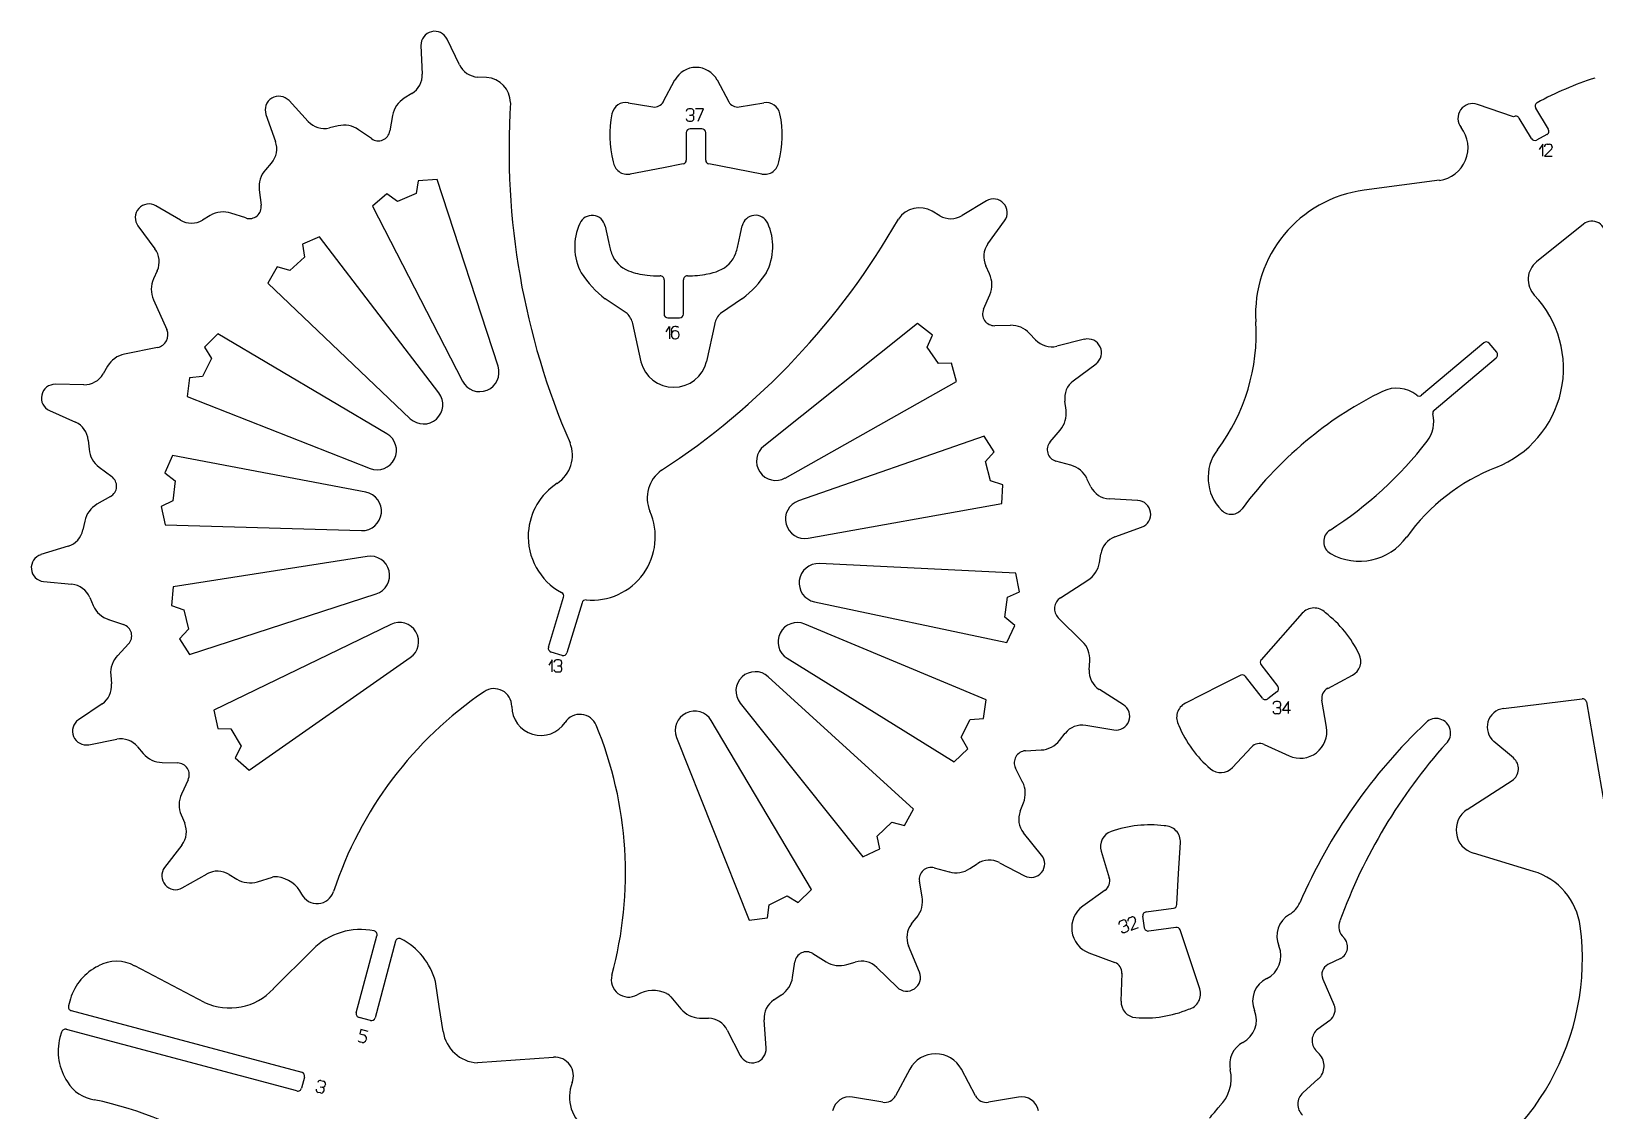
# Model space of a CAD drawing. Extents: x 10726 to 11229, y 401 to 798.
# Drawn here: x 10725.7 to 10968.2, y 630.2 to 797.6 of the extents above; entities that cross this region are included whole.
import ezdxf

# ---------------------------------------------------------------- set-up
doc = ezdxf.new("R2010")
doc.units = 0
doc.header["$MEASUREMENT"] = 0
doc.layers.add('CYAN', color=4, linetype='CONTINUOUS')

msp = doc.modelspace()

# ---------------------------------------------------------------- linework, layer by layer
at = {"layer": 'CYAN'}
for p, q in [((10792.11, 792.4), (10790.2, 796.37)), ((10786.15, 795.36), (10786.35, 790.95)), ((10796.34, 790.4), (10794.96, 790.48)), ((10823.74, 786.66), (10825.54, 790.03)), ((10832.08, 790.03), (10833.88, 786.66)), ((10768.67, 783.58), (10765.69, 786.83)), ((10784.74, 787.92), (10783.57, 787.19)), ((10818.31, 786.51), (10819.9, 786.24)), ((10819.9, 786.24), (10822.12, 785.86)), ((10835.5, 785.86), (10839.31, 786.51)), ((10955.62, 784.31), (10950.03, 786.25)), ((10762.11, 784.67), (10763.59, 780.51)), ((10781.75, 784.52), (10781.33, 782.12)), ((10828.09, 785.53), (10827.7, 785.53)), ((10827.7, 783.66), (10828.09, 783.66)), ((10827.82, 784.59), (10828.09, 784.59)), ((10828.48, 785), (10828.48, 785.13)), ((10828.48, 784.06), (10828.48, 784.2)), ((10829.98, 785.53), (10828.75, 785.53)), ((10829.17, 783.66), (10829.98, 785.53)), ((10958.37, 780.95), (10956.47, 784.13)), ((10959.04, 785.66), (10961, 782.39)), ((10773.3, 782.91), (10771.96, 782.59)), ((10778.47, 780.93), (10776.47, 782.32)), ((10827.31, 781.87), (10827.31, 777.6)), ((10829.71, 782.47), (10827.91, 782.47)), ((10830.31, 777.6), (10830.31, 781.87)), ((10960.76, 781.55), (10959.16, 780.71)), ((10960.13, 780.08), (10959.6, 779.27)), ((10960.13, 778.2), (10960.13, 780.08)), ((10961.46, 779.24), (10960.4, 778.2)), ((10960.8, 780.08), (10961.2, 780.08)), ((10961.6, 779.68), (10961.6, 779.54)), ((10762.94, 777.14), (10762.03, 776.1)), ((10823.76, 776.42), (10818.58, 775.44)), ((10826.83, 777.01), (10823.76, 776.42)), ((10839.04, 775.44), (10830.79, 777.01)), ((10960.4, 778.2), (10961.6, 778.2)), ((10785.74, 774.41), (10785.39, 772.4)), ((10788.64, 774.61), (10785.74, 774.41)), ((10798.1, 745.63), (10788.64, 774.61)), ((10944.11, 774.47), (10932.45, 772.94)), ((10761.08, 773.02), (10761.38, 770.6)), ((10780.85, 772.37), (10778.66, 770.45)), ((10782.53, 771.21), (10780.85, 772.37)), ((10785.39, 772.4), (10782.53, 771.21)), ((10873.85, 771.27), (10870.07, 769)), ((10748.85, 768.29), (10745.04, 770.51)), ((10753.47, 769), (10752.28, 768.3)), ((10758.99, 768.63), (10756.68, 769.37)), ((10778.66, 770.45), (10792.58, 743.33)), ((10866.64, 768.98), (10865.44, 769.67)), ((10742.25, 767.4), (10744.89, 763.86)), ((10814.73, 767.38), (10815.24, 764.97)), ((10835.7, 766.2), (10835.97, 767.4)), ((10874.08, 764.62), (10876.67, 768.19)), ((10966.44, 767.68), (10959.18, 761.83)), ((10770.44, 765.73), (10767.76, 764.58)), ((10767.76, 764.58), (10768.1, 762.56)), ((10788.94, 741.5), (10770.44, 765.73)), ((10835.46, 764.99), (10835.7, 766.2)), ((10768.1, 762.56), (10765.79, 760.49)), ((10745.26, 760.45), (10744.69, 759.19)), ((10763.83, 761.04), (10762.39, 758.51)), ((10765.79, 760.49), (10763.83, 761.04)), ((10823.88, 759.05), (10823.85, 753.74)), ((10826.85, 753.73), (10826.88, 759.05)), ((10874.33, 759.96), (10873.75, 761.21)), ((10762.39, 758.51), (10784.48, 737.5)), ((10873.41, 754.5), (10874.38, 756.73)), ((10744.68, 755.96), (10746.74, 751.31)), ((10818.12, 753.81), (10814.73, 756.1)), ((10836, 756.13), (10832.61, 753.83)), ((10820.28, 746.34), (10819.02, 752.24)), ((10824.18, 750.97), (10824.72, 751.78)), ((10824.45, 753.13), (10826.25, 753.13)), ((10824.72, 751.78), (10824.72, 749.9)), ((10825.74, 751.78), (10825.53, 751.78)), ((10831.71, 752.26), (10830.45, 746.36)), ((10863.17, 752.25), (10839.32, 733.26)), ((10865.48, 750.48), (10863.17, 752.25)), ((10877.57, 751.98), (10875.14, 751.92)), ((10754.62, 750.67), (10752.58, 748.59)), ((10780.87, 735.17), (10754.62, 750.67)), ((10824.99, 751.24), (10824.99, 750.44)), ((10825.65, 751.11), (10825.53, 751.11)), ((10825.53, 749.9), (10825.65, 749.9)), ((10826.19, 750.44), (10826.19, 750.57)), ((10864.67, 748.61), (10865.48, 750.48)), ((10881.49, 749.72), (10880.55, 750.73)), ((10889.06, 749.81), (10884.78, 748.74)), ((10745.31, 748.56), (10740.17, 747.52)), ((10752.58, 748.59), (10753.64, 746.85)), ((10866.4, 746.04), (10864.67, 748.61)), ((10951, 749.26), (10941.35, 741.14)), ((10943.29, 738.85), (10952.93, 746.96)), ((10953.01, 747.81), (10951.85, 749.19)), ((10737.54, 745.64), (10736.85, 744.45)), ((10753.64, 746.85), (10752.28, 744.07)), ((10868.44, 746.09), (10866.4, 746.04)), ((10869.21, 743.28), (10868.44, 746.09)), ((10887.33, 743.38), (10890.86, 746.03)), ((10733.86, 742.76), (10729.45, 742.85)), ((10750.25, 743.84), (10749.88, 740.95)), ((10752.28, 744.07), (10750.25, 743.84)), ((10842.66, 728.3), (10869.21, 743.28)), ((10749.88, 740.95), (10778.25, 729.79)), ((10886.21, 738.84), (10886.02, 740.21)), ((10728.54, 738.77), (10732.57, 736.97)), ((10873.48, 734.81), (10844.7, 724.76)), ((10875.07, 732.37), (10873.48, 734.81)), ((10883.72, 733.89), (10885.3, 735.74)), ((10734.55, 734.17), (10734.67, 732.79)), ((10873.69, 730.88), (10875.07, 732.37)), ((10736.24, 729.97), (10738.19, 728.52)), ((10747.63, 731.78), (10746.42, 729.13)), ((10777.59, 726.09), (10747.63, 731.78)), ((10874.47, 727.88), (10873.69, 730.88)), ((10886.97, 730.27), (10884.63, 730.93)), ((10746.42, 729.13), (10748.01, 727.86)), ((10748.01, 727.86), (10747.67, 724.77)), ((10876.42, 727.25), (10874.47, 727.88)), ((10890.05, 726.96), (10889.45, 728.2)), ((10738.01, 725.45), (10735.9, 724.24)), ((10876.22, 724.35), (10876.42, 727.25)), ((10897.31, 724.82), (10892.91, 725.06)), ((10747.67, 724.77), (10745.84, 723.87)), ((10745.84, 723.87), (10746.47, 721.02)), ((10846.21, 718.98), (10876.22, 724.35)), ((10734, 721.62), (10733.72, 720.27)), ((10746.47, 721.02), (10776.94, 720.15)), ((10893.78, 719.18), (10897.93, 720.69)), ((10731.42, 717.73), (10727.21, 716.42)), ((10777.83, 716.15), (10747.71, 711.42)), ((10891.38, 715.17), (10891.59, 716.54)), ((10878.39, 713.53), (10847.95, 715.04)), ((10878.96, 710.67), (10878.39, 713.53)), ((10727.63, 712.26), (10732.02, 711.82)), ((10747.71, 711.42), (10747.45, 708.53)), ((10877.11, 709.8), (10878.96, 710.67)), ((10885.33, 709.73), (10889.6, 712.47)), ((10734.79, 709.79), (10735.33, 708.52)), ((10747.45, 708.53), (10749.38, 707.86)), ((10750.23, 700.91), (10779.22, 710.33)), ((10805.92, 702.06), (10808.26, 709.83)), ((10811.13, 708.97), (10808.8, 701.19)), ((10847.17, 709.11), (10877, 702.8)), ((10876.71, 706.73), (10877.11, 709.8)), ((10737.71, 706.34), (10740.03, 705.58)), ((10749.38, 707.86), (10750.1, 704.84)), ((10873.82, 693.91), (10845.69, 705.66)), ((10878.28, 705.42), (10876.71, 706.73)), ((10888.72, 702.95), (10885, 706.64)), ((10922.83, 707.33), (10916.46, 700.13)), ((10750.1, 704.84), (10748.68, 703.38)), ((10748.68, 703.38), (10750.23, 700.91)), ((10781.47, 705.61), (10754.04, 692.31)), ((10877, 702.8), (10878.28, 705.42)), ((10740.79, 702.57), (10739.11, 700.8)), ((10808.05, 700.79), (10806.33, 701.31)), ((10759.52, 682.98), (10784.5, 700.45)), ((10806.52, 700.11), (10805.98, 699.3)), ((10806.52, 698.23), (10806.52, 700.11)), ((10807.59, 700.11), (10807.18, 700.11)), ((10807.32, 699.17), (10807.59, 699.17)), ((10807.99, 699.57), (10807.99, 699.7)), ((10807.99, 698.63), (10807.99, 698.77)), ((10842.95, 700.34), (10868.87, 684.29)), ((10889.8, 698.55), (10889.88, 699.93)), ((10916.43, 699.37), (10919.03, 695.99)), ((10738.04, 697.75), (10738.16, 696.37)), ((10807.18, 698.23), (10807.59, 698.23)), ((10862.55, 676.96), (10840.01, 697.49)), ((10910.01, 696.05), (10904.71, 693.38)), ((10913.31, 697.71), (10910.01, 696.05)), ((10916.65, 694.16), (10914.05, 697.54)), ((10926.79, 695.68), (10930.61, 697.71)), ((10873.38, 691.03), (10873.82, 693.91)), ((10895.09, 693.14), (10891.37, 695.5)), ((10918.92, 695.15), (10917.5, 694.05)), ((10919.12, 693.63), (10918.72, 693.63)), ((10920.73, 693.63), (10919.79, 692.29)), ((10920.73, 691.76), (10920.73, 693.63)), ((10926.6, 689.66), (10925.9, 693.87)), ((10954.06, 692.55), (10966.24, 694.08)), ((10966.93, 693.59), (10970.17, 674.79)), ((10736.69, 693.28), (10733.03, 690.81)), ((10754.04, 692.31), (10754.64, 689.46)), ((10835.65, 693.4), (10854.66, 669.57)), ((10918.72, 691.76), (10919.12, 691.76)), ((10918.86, 692.69), (10919.12, 692.69)), ((10919.53, 693.09), (10919.53, 693.23)), ((10919.53, 692.16), (10919.53, 692.29)), ((10919.79, 692.29), (10921, 692.29)), ((10754.64, 689.46), (10756.68, 689.39)), ((10756.68, 689.39), (10758.25, 686.71)), ((10846.74, 664.5), (10831.16, 690.7)), ((10869.93, 688.09), (10871.35, 690.84)), ((10871.35, 690.84), (10873.38, 691.03)), ((10885.2, 687.62), (10886.06, 688.71)), ((10889.26, 689.95), (10893.61, 689.24)), ((10734.63, 686.95), (10738.96, 687.79)), ((10742.19, 686.64), (10743.08, 685.58)), ((10758.25, 686.71), (10757.32, 684.9)), ((10825.8, 688.06), (10837.04, 659.72)), ((10868.87, 684.29), (10870.96, 686.32)), ((10870.96, 686.32), (10869.93, 688.09)), ((10912, 683.4), (10914.95, 686.57)), ((10916.93, 686.97), (10920.82, 685.21)), ((10955.59, 684.89), (10952.56, 687.46)), ((10745.99, 684.18), (10748.42, 684.11)), ((10757.32, 684.9), (10759.52, 682.98)), ((10879.91, 685.99), (10882.34, 686.13)), ((10750.04, 681.5), (10749.01, 679.29)), ((10879.47, 681.16), (10878.37, 683.33)), ((10948.42, 676.9), (10955.38, 681.37)), ((10861.17, 674.4), (10862.55, 676.96)), ((10879.1, 676.65), (10879.61, 677.93)), ((10748.96, 676.06), (10749.51, 674.79)), ((10856.93, 672.78), (10859.2, 674.91)), ((10859.2, 674.91), (10861.17, 674.4)), ((10857.31, 670.78), (10856.93, 672.78)), ((10882.42, 669.84), (10879.62, 673.26)), ((10903.66, 666.95), (10903.94, 671.76)), ((10749.08, 671.39), (10746.39, 667.89)), ((10854.66, 669.57), (10857.31, 670.78)), ((10891.65, 670.44), (10892.91, 666.3)), ((10958.71, 667.3), (10949.38, 670.12)), ((10749.13, 664.74), (10752.97, 666.9)), ((10865.75, 667.85), (10868.1, 667.22)), ((10871.29, 667.73), (10872.44, 668.49)), ((10875.87, 668.65), (10879.78, 666.6)), ((10903.38, 662.15), (10903.66, 666.95)), ((10756.4, 666.83), (10757.58, 666.11)), ((10760.78, 665.69), (10763.11, 666.39)), ((10844.68, 662.45), (10846.74, 664.5)), ((10863.88, 663.36), (10863.46, 665.76)), ((10839.92, 660.11), (10840.15, 662.13)), ((10840.15, 662.13), (10842.93, 663.5)), ((10842.93, 663.5), (10844.68, 662.45)), ((10892.27, 664.39), (10888.8, 661.9)), ((10837.04, 659.72), (10839.92, 660.11)), ((10862.23, 659.14), (10863.09, 660.23)), ((10895.03, 659.74), (10894.65, 659.6)), ((10896.04, 660.1), (10896.42, 660.24)), ((10896.93, 660), (10896.98, 659.87)), ((10898.35, 658.57), (10898.11, 660.35)), ((10898.63, 661.03), (10902.86, 661.59)), ((10776.12, 645.37), (10779.33, 657.33)), ((10895.1, 658.76), (10895.35, 658.86)), ((10895.29, 657.84), (10895.67, 657.97)), ((10895.59, 659.37), (10895.55, 659.5)), ((10895.91, 658.49), (10895.87, 658.61)), ((10896.95, 659.54), (10896.3, 658.2)), ((10896.3, 658.2), (10897.43, 658.62)), ((10903.25, 658.61), (10899.02, 658.05)), ((10906.94, 649.09), (10903.9, 658.21)), ((10769.37, 655.2), (10763.25, 649.08)), ((10782.21, 656.46), (10779.03, 644.59)), ((10863.46, 651.67), (10861.76, 655.75)), ((10752.57, 646.99), (10741.77, 652.63)), ((10843.78, 650.85), (10844.13, 653.26)), ((10846.92, 654.56), (10848.99, 653.27)), ((10852.19, 652.84), (10853.52, 653.24)), ((10856.85, 652.41), (10860, 649.33)), ((10889.76, 654.67), (10893.75, 653.17)), ((10928.75, 653.78), (10926.83, 652.85)), ((10788.99, 646.34), (10788.39, 650.21)), ((10894.87, 651.49), (10894.72, 647.17)), ((10926.02, 650.61), (10927.76, 646.66)), ((10731.78, 647.52), (10731.48, 646.44)), ((10824.91, 647.85), (10826.47, 645.98)), ((10840.89, 647.37), (10842.04, 648.13)), ((10731.9, 645.7), (10767.66, 636.15)), ((10789.59, 642.47), (10788.99, 646.34)), ((10766.88, 633.25), (10731.15, 642.8)), ((10778.31, 644.17), (10776.57, 644.63)), ((10776.81, 642.76), (10776.66, 642.11)), ((10777.98, 642.47), (10776.81, 642.76)), ((10829.37, 644.56), (10830.75, 644.52)), ((10833.65, 642.69), (10835.67, 638.77)), ((10839.69, 639.9), (10839.37, 644.3)), ((10927.1, 644.18), (10925.24, 642.82)), ((10730.4, 642.38), (10730.16, 641.52)), ((10776.66, 642.11), (10777.29, 641.95)), ((10777.02, 640.78), (10776.75, 640.84)), ((10777.68, 641.3), (10777.65, 641.17)), ((10806.72, 638.46), (10794.9, 637.59)), ((10924.97, 639.52), (10925.51, 638.95)), ((10768.08, 635.41), (10767.63, 633.67)), ((10861.96, 636.62), (10859.76, 632.49)), ((10872.17, 632.49), (10869.97, 636.62)), ((10770.57, 632.94), (10770.18, 633.03)), ((10770.54, 633.91), (10770.81, 633.85)), ((10770.63, 634.86), (10771.02, 634.76)), ((10771.11, 633.36), (10771.08, 633.23)), ((10771.32, 634.27), (10771.29, 634.14)), ((10925.33, 635.11), (10922.93, 632.97)), ((10857.77, 631.51), (10853.1, 632.3)), ((10878.83, 632.3), (10874.16, 631.51))]:
    msp.add_line(p, q, dxfattribs=at)
for centre, radius, start, end in [((10788.28, 795.45), 2.13, 25.5914, 182.5807), ((10782.97, 790.8), 3.38, 301.6045, 2.575), ((10795.16, 793.86), 3.38, 205.5967, 266.5786), ((10828.81, 788.28), 3.7, 89.9253, 151.8472), ((10828.82, 788.28), 3.7, 28.1417, 90.0857), ((10796.11, 786.48), 3.93, 0.4774, 86.6709), ((10984.38, 740.32), 52.56, 107.9211, 118.527), ((10764.12, 785.38), 2.13, 42.6655, 199.5582), ((10785.63, 783.84), 3.94, 121.5869, 169.9992), ((10913.81, 779.22), 114, 176.3337, 203.5037), ((10817.94, 784.32), 2.22, 80.224, 168.0229), ((10822.38, 787.39), 1.55, 260.5371, 331.9122), ((10835.25, 787.39), 1.55, 208.0878, 279.4629), ((10839.67, 784.33), 2.2, 11.6617, 99.4605), ((10949.28, 784.07), 2.3, 70.8781, 218.1097), ((10959.56, 785.97), 0.601, 118.6314, 210.2986), ((10771.16, 785.87), 3.38, 222.629, 283.6074), ((10831.32, 781.5), 15.9, 168.0946, 195.1416), ((10827.69, 785.12), 0.411, 88.7447, 178.7447), ((10827.69, 784.07), 0.411, 181.2553, 271.2553), ((10828.09, 785.14), 0.396, 359.1322, 89.1322), ((10828.09, 784.99), 0.396, 270.869, 0.8691), ((10828.09, 784.2), 0.395, 359.3447, 89.3473), ((10828.09, 784.05), 0.396, 270.8678, 0.8678), ((10826.29, 781.43), 15.9, 345.0893, 12.1364), ((10955.96, 783.81), 0.602, 31.1793, 123.7201), ((10774.23, 779.09), 3.94, 55.1768, 103.6231), ((10779.52, 782.44), 1.84, 235.1555, 350.0328), ((10827.91, 781.87), 0.6, 90, 180), ((10829.71, 781.87), 0.6, 360, 90), ((10943.45, 779.52), 5.1, 277.4386, 37.949), ((10958.89, 781.26), 0.606, 210.9686, 296.3933), ((10960.48, 782.08), 0.602, 297.5864, 30.5241), ((10760.41, 779.37), 3.38, 318.6686, 19.6552), ((10960.8, 779.68), 0.402, 90, 180), ((10961.2, 779.68), 0.402, 0, 90), ((10961.2, 779.54), 0.402, 311.0481, 359.9813), ((10764.98, 773.5), 3.94, 138.6544, 187.1011), ((10818.17, 777.61), 2.21, 186.9087, 280.8408), ((10826.71, 777.6), 0.598, 281.3756, 0.4593), ((10830.91, 777.6), 0.596, 179.4006, 258.7645), ((10839.46, 777.61), 2.21, 259.1592, 353.0913), ((10874.95, 769.45), 2.13, 324.0364, 121.0199), ((10934.95, 753.74), 19.35, 97.4117, 183.5482), ((10743.97, 768.67), 2.13, 59.7512, 216.5925), ((10755.48, 765.62), 3.94, 72.2184, 120.6858), ((10759.55, 770.38), 1.84, 252.202, 7.1111), ((10812.68, 766.92), 2.1, 12.5007, 155.563), ((10838.02, 766.95), 2.1, 24.6889, 167.5907), ((10863.47, 766.27), 3.93, 59.906, 146.1169), ((10868.33, 771.9), 3.38, 239.9586, 300.9437), ((10750.55, 771.21), 3.38, 239.7245, 300.676), ((10818.68, 764.19), 8.69, 155.5526, 208.0273), ((10761.22, 825.01), 114, 303.0869, 330.2585), ((10832.03, 764.2), 8.69, 332.1968, 24.6718), ((10967.78, 766.02), 2.12, 351.9564, 128.9207), ((10742.18, 761.84), 3.38, 335.6588, 36.69), ((10829.79, 767.82), 14.83, 191.0678, 198.3732), ((10820.9, 767.84), 14.84, 341.6294, 348.9296), ((10876.82, 762.64), 3.38, 144.0045, 204.9534), ((10819.83, 764.54), 4.34, 198.8225, 250.2089), ((10830.86, 764.57), 4.35, 289.8671, 341.229), ((10961.38, 759.09), 3.51, 128.734, 223.4831), ((10748.27, 757.57), 3.94, 155.7163, 204.1776), ((10824.55, 768.94), 16.17, 213.1074, 232.5813), ((10821.94, 769.11), 9.37, 247.5129, 265.6008), ((10823.11, 774.64), 14.99, 262.7425, 270.5074), ((10823.27, 759.05), 0.602, 0.1084, 92.6851), ((10827.46, 759.06), 0.587, 88.7116, 181.0022), ((10827.51, 774.74), 15.09, 269.8579, 281.6736), ((10829.53, 766.86), 6.98, 278.5723, 293.754), ((10826.14, 768.98), 16.2, 307.4844, 326.955), ((10870.77, 758.29), 3.94, 336.5674, 25.0289), ((10946.86, 745.31), 16.5, 291.4316, 43.5025), ((10875.1, 753.76), 1.84, 156.5167, 271.3867), ((10815.94, 751.53), 3.15, 13.1063, 46.4765), ((10824.45, 753.73), 0.602, 179.8567, 269.8567), ((10825.52, 751.24), 0.537, 89.6791, 179.681), ((10825.76, 751.27), 0.502, 47.3941, 92.3361), ((10826.25, 753.73), 0.6, 270, 0), ((10834.78, 751.54), 3.16, 133.5474, 166.8693), ((10877.67, 748.05), 3.94, 42.997, 91.4443), ((10885.69, 750.69), 30, 323.1086, 3.5404), ((10744.92, 750.51), 1.99, 281.336, 23.9002), ((10825.52, 750.57), 0.537, 89.6791, 179.681), ((10825.53, 750.44), 0.538, 180.16, 270.16), ((10825.65, 750.57), 0.537, 0.319, 90.3209), ((10825.65, 750.44), 0.538, 269.84, 359.84), ((10883.96, 752.02), 3.38, 222.9742, 283.9633), ((10889.58, 747.74), 2.13, 306.9304, 103.9928), ((10951.39, 748.8), 0.603, 40.2435, 130.06), ((10740.95, 743.66), 3.94, 101.4094, 149.8391), ((10952.55, 747.42), 0.599, 309.1461, 39.9541), ((10795.25, 744.7), 3, 207.1305, 18.0738), ((10825.35, 747.62), 5.24, 194.1366, 270.2488), ((10825.38, 747.61), 5.22, 270.0186, 346.134), ((10729.41, 740.71), 2.13, 88.9513, 245.8483), ((10733.93, 746.14), 3.38, 268.8894, 329.8916), ((10889.37, 740.68), 3.38, 126.99, 187.9555), ((10937.47, 737.29), 4.95, 50.8813, 116.2253), ((10786.55, 739.68), 3, 226.4581, 37.3624), ((10961.79, 687.9), 60, 116.2171, 128.8838), ((10940.97, 741.6), 0.599, 231.369, 309.9906), ((10882.31, 738.3), 3.93, 319.4793, 7.9278), ((10938.29, 737.03), 4.95, 322.2345, 14.0534), ((10943.68, 738.38), 0.608, 129.8274, 193.8103), ((10731.18, 733.88), 3.38, 4.8455, 65.8688), ((10779.35, 732.59), 3, 248.5155, 59.4853), ((10738.59, 733.13), 3.94, 184.893, 233.3298), ((10804.45, 731.83), 5.19, 303.001, 21.7801), ((10841.19, 730.92), 3, 128.5094, 299.4127), ((10885.12, 732.7), 1.84, 139.5058, 254.3814), ((10915.44, 728.37), 7.2, 143.1319, 224.7634), ((10961.79, 687.9), 60, 128.8839, 143.5754), ((10894.74, 770.71), 60, 302.6995, 322.2852), ((10885.91, 726.48), 3.94, 25.932, 74.3883), ((10964.19, 701.16), 30.92, 111.4258, 144.4168), ((10737.1, 727.04), 1.84, 299.8269, 53.3548), ((10812.64, 719.21), 9.86, 122.968, 176.2236), ((10826.43, 725.24), 5.19, 124.8579, 203.5739), ((10777.03, 723.15), 3, 268.3408, 79.2769), ((10893.09, 728.43), 3.38, 205.8838, 266.875), ((10737.86, 720.82), 3.94, 119.8485, 168.2844), ((10812.64, 719.21), 9.86, 264.8807, 23.6293), ((10845.68, 721.93), 3, 109.2148, 280.1408), ((10897.2, 722.69), 2.13, 289.8984, 86.9433), ((10911.82, 724.77), 2.09, 224.5786, 323.7311), ((10730.41, 720.95), 3.38, 287.3114, 348.2892), ((10928.3, 718.43), 2.13, 122.7307, 240.1101), ((10812.64, 719.21), 9.86, 176.2238, 241.7144), ((10894.93, 716), 3.38, 109.902, 170.8848), ((10931.72, 724.4), 9, 240.1611, 324.3963), ((10727.84, 714.38), 2.13, 107.3378, 264.2713), ((10778.29, 713.19), 3, 287.9996, 98.9159), ((10847.8, 712.04), 3, 87.1362, 258.0505), ((10887.49, 715.8), 3.94, 302.4383, 350.8896), ((10731.68, 708.46), 3.38, 23.247, 84.2562), ((10807.69, 710), 0.598, 343.3471, 61.8574), ((10738.95, 710.08), 3.94, 203.3008, 251.7436), ((10811.71, 708.79), 0.602, 84.899, 163.2332), ((10886.4, 708.05), 1.99, 122.7647, 225.1307), ((10924.67, 705.69), 2.46, 44.3363, 138.335), ((10782.78, 702.91), 3, 304.946, 115.8483), ((10844.53, 702.89), 3, 67.358, 238.2009), ((10915.64, 693.3), 17.76, 25.5548, 52.5989), ((10739.45, 703.83), 1.84, 316.5323, 71.7552), ((10806.5, 701.89), 0.6, 163.3295, 253.2462), ((10808.22, 701.37), 0.6, 253.3274, 343.245), ((10885.95, 700.16), 3.94, 356.7111, 45.173), ((10929.45, 699.89), 2.47, 298.085, 25.8088), ((10741.96, 698.09), 3.94, 136.5202, 184.96), ((10807.18, 699.7), 0.402, 90, 180), ((10807.18, 698.63), 0.402, 180, 270), ((10807.59, 699.7), 0.402, 360, 90), ((10807.59, 699.57), 0.402, 270, 360), ((10807.59, 698.77), 0.402, 0.0013, 90.0013), ((10807.59, 698.63), 0.402, 270, 0), ((10893.17, 698.36), 3.38, 176.7268, 237.7025), ((10916.91, 699.74), 0.598, 138.3647, 217.5766), ((10734.8, 696.08), 3.38, 304.0153, 5.0067), ((10838, 695.27), 3, 47.7158, 218.5445), ((10913.58, 697.17), 0.599, 37.742, 116.8097), ((10918.56, 695.62), 0.6, 307.5851, 37.3588), ((10829.62, 645.5), 60, 124.1302, 161.8823), ((10797.49, 692.9), 2.74, 359.8837, 124.1339), ((10917.13, 694.53), 0.601, 217.4732, 307.5258), ((10918.72, 693.23), 0.402, 90.0013, 180.0013), ((10919.12, 693.23), 0.402, 359.9987, 89.9987), ((10927.6, 694.16), 1.73, 118.0175, 189.5386), ((10966.33, 693.47), 0.613, 10.8062, 98.2113), ((10804.74, 692.88), 4.5, 179.8858, 326.7233), ((10810.79, 688.9), 2.75, 22.4752, 146.6744), ((10828.59, 689.16), 3, 30.7963, 201.5884), ((10893.96, 691.34), 2.13, 260.682, 57.763), ((10905.82, 691.18), 2.46, 116.7704, 210.7358), ((10918.72, 692.16), 0.402, 179.9987, 269.9987), ((10919.12, 693.09), 0.402, 270, 0), ((10919.12, 692.29), 0.402, 359.9987, 89.9987), ((10919.12, 692.16), 0.402, 270.0013, 0.0013), ((10954.43, 689.68), 2.9, 97.2571, 229.9089), ((10734.23, 689.04), 2.13, 124.0473, 280.946), ((10757.88, 667.03), 60, 344.7076, 22.4606), ((10888.71, 686.61), 3.38, 80.7334, 141.7156), ((10920.1, 696.74), 17.76, 202.5721, 229.6196), ((11000.89, 628.29), 85.54, 133.4688, 156.4861), ((10922.52, 688.98), 4.13, 307.5499, 9.4629), ((10943.6, 688.76), 2.25, 313.945, 134.0526), ((10739.6, 684.47), 3.38, 39.9845, 100.9911), ((10882.11, 690.06), 3.94, 273.2659, 321.7209), ((10916.22, 685.4), 1.73, 65.6953, 137.1252), ((11008.95, 630.21), 85.5, 138.2493, 159.8911), ((10746.1, 688.11), 3.93, 220.0023, 268.4391), ((10748.37, 682.28), 1.84, 334.9598, 88.4818), ((10880.01, 684.16), 1.84, 93.2827, 206.7834), ((10922.52, 688.98), 4.13, 245.676, 307.6208), ((10954.19, 683.21), 2.19, 303.0946, 50.0634), ((10910.2, 685.08), 2.46, 229.261, 317.0819), ((10752.57, 677.62), 3.94, 154.9269, 203.3707), ((10875.95, 679.39), 3.94, 338.2722, 26.73), ((10882.24, 675.4), 3.38, 158.3132, 219.2933), ((10950.47, 673.73), 3.77, 122.8285, 253.2968), ((10746.4, 673.45), 3.38, 322.3749, 23.3501), ((10899.13, 656.75), 17.76, 82.518, 109.5542), ((10901.48, 671.9), 2.46, 356.7282, 90.7765), ((10894, 671.16), 2.47, 109.245, 197.0405), ((10880.77, 668.49), 2.13, 242.3155, 39.2878), ((10748.08, 666.59), 2.13, 142.4328, 299.3556), ((10754.62, 663.95), 3.38, 58.354, 119.3403), ((10865.27, 666.08), 1.84, 74.9023, 190.0887), ((10869.13, 671.01), 3.93, 254.8579, 303.3196), ((10874.3, 665.66), 3.38, 62.324, 123.2906), ((10955.74, 657.45), 10.29, 7.472, 73.2231), ((10759.64, 669.45), 3.93, 238.3492, 286.8065), ((10763.64, 664.64), 1.84, 81.9694, 106.7607), ((10763.21, 661.53), 4.98, 26.9157, 82.0607), ((10891.26, 665.79), 1.73, 305.7283, 17.1321), ((10770.04, 665), 2.69, 206.9626, 341.8456), ((10860.01, 662.67), 3.94, 321.584, 10.0336), ((10902.78, 662.18), 0.599, 277.5499, 356.9046), ((10918.88, 663.97), 3.89, 300.1065, 336.5795), ((10891.21, 658.55), 4.13, 125.6674, 187.5743), ((10894.79, 659.22), 0.401, 110.0016, 199.856), ((10895.17, 659.36), 0.402, 20.0543, 110.0567), ((10896.18, 659.72), 0.402, 110.1299, 199.7278), ((10896.55, 659.86), 0.401, 20.0024, 109.8553), ((10896.6, 659.74), 0.402, 330.8094, 19.9193), ((10898.71, 660.43), 0.599, 97.4809, 187.4828), ((10922.77, 657.25), 3.86, 120.011, 203.1616), ((10930.91, 658.77), 2.39, 159.6799, 226.5923), ((10776.8, 647.79), 10.5, 78.5542, 135.0433), ((10778.76, 657.49), 0.597, 344.3945, 77.9389), ((10864.89, 657.05), 3.38, 141.6443, 202.563), ((10891.21, 658.54), 4.13, 187.4643, 249.4131), ((10895.16, 658.21), 0.401, 199.9996, 289.8548), ((10895.21, 659.23), 0.401, 290.0024, 19.8553), ((10895.49, 658.48), 0.402, 19.5818, 109.9831), ((10895.53, 658.35), 0.402, 290.0548, 20.0548), ((10898.94, 658.65), 0.601, 187.5841, 277.6233), ((10903.33, 658.02), 0.6, 18.4268, 97.5625), ((10927.28, 653.73), 39, 294.1059, 7.4514), ((10782.78, 656.31), 0.592, 63.1022, 165.3538), ((10778.24, 647.49), 10.51, 14.9732, 62.7501), ((10845.95, 652.99), 1.84, 58.1874, 171.6438), ((10915.63, 654.19), 3.9, 295.7109, 23.2665), ((10927.86, 655.59), 2.01, 296.1906, 45.9839), ((10739.82, 645.08), 8.4, 116.0665, 163.1422), ((10738.95, 647.65), 5.72, 60.4327, 119.5061), ((10851.07, 656.61), 3.93, 238.1372, 286.5965), ((10854.48, 650), 3.38, 45.59, 106.5805), ((10893.15, 651.55), 1.73, 357.8927, 69.4401), ((10927.59, 651.31), 1.72, 116.1791, 204.0765), ((10915, 648.11), 60, 332.2502, 6.0177), ((10818.35, 650.5), 2.69, 164.739, 299.7058), ((10839.89, 651.43), 3.94, 303.1785, 351.6262), ((10861.49, 650.85), 2.13, 225.6284, 22.5963), ((10919, 647.2), 3.86, 115.7231, 202.5737), ((10756.49, 655.31), 9.2, 244.7824, 317.3417), ((10822.14, 643.84), 4.98, 64.5363, 119.6423), ((10823.5, 646.67), 1.84, 39.8601, 64.6554), ((10904.6, 648.31), 2.47, 284.2939, 18.3559), ((10732.06, 646.28), 0.598, 164.7084, 254.782), ((10776.71, 645.22), 0.608, 166.337, 256.6149), ((10829.49, 648.5), 3.94, 219.7722, 268.1931), ((10842.74, 644.54), 3.38, 123.1932, 184.1693), ((10897.19, 647.08), 2.46, 177.9856, 265.7491), ((10898.4, 662.33), 17.76, 265.4994, 292.5408), ((10911.83, 644.23), 3.9, 297.5895, 22.4222), ((10925.88, 645.83), 2.05, 306.3986, 23.8071), ((10730.99, 642.22), 0.608, 74.4571, 164.7341), ((10778.46, 644.74), 0.592, 255.5718, 345.2972), ((10830.64, 641.15), 3.38, 27.1894, 88.1838), ((10926.57, 641.05), 2.21, 126.836, 223.8007), ((10738.28, 639.37), 8.4, 165.1585, 214.1714), ((10776.85, 641.39), 0.554, 215.0202, 260.2867), ((10777.14, 641.29), 0.524, 256.7597, 346.7597), ((10777.16, 641.43), 0.536, 346.1591, 75.9238), ((10795.29, 643.35), 5.77, 188.7467, 266.1092), ((10915.44, 637.37), 3.86, 117.9604, 192.9391), ((10806.93, 635.6), 2.87, 338.3147, 94.1971), ((10837.56, 639.74), 2.13, 207.2121, 4.1931), ((10865.96, 634.48), 4.53, 89.9131, 151.863), ((10865.97, 634.48), 4.53, 28.137, 90.0489), ((10923.56, 637.11), 2.68, 311.3845, 43.2481), ((10767.5, 635.57), 0.6, 344.8835, 74.6069), ((10905.83, 635.18), 6, 314.0417, 12.7837), ((10736.26, 637.57), 5.73, 210.6428, 262.0922), ((10767.05, 633.84), 0.609, 254.4228, 344.4244), ((10770.29, 633.41), 0.393, 164.0546, 254.0546), ((10770.54, 634.47), 0.398, 76.4882, 166.4882), ((10770.68, 633.34), 0.416, 254.9619, 344.9619), ((10770.9, 634.23), 0.398, 256.487, 346.4864), ((10770.72, 633.45), 0.404, 346.687, 76.687), ((10770.93, 634.37), 0.404, 346.687, 76.687), ((10815.18, 632.32), 6, 158.2916, 237.3828), ((10924.51, 631.21), 2.37, 131.9137, 227.1024), ((10724.05, 576.96), 56.11, 55.936, 78.257), ((10852.65, 629.63), 2.7, 80.4378, 168.2911), ((10858.09, 633.38), 1.9, 260.4382, 331.8575), ((10873.84, 633.38), 1.9, 208.1425, 279.5618), ((10879.28, 629.63), 2.7, 11.7338, 99.5373), ((10821.98, 703.34), 114.02, 319.313, 320.5306)]:
    msp.add_arc(centre, radius, start, end, dxfattribs=at)

doc.saveas('drawing.dxf')
